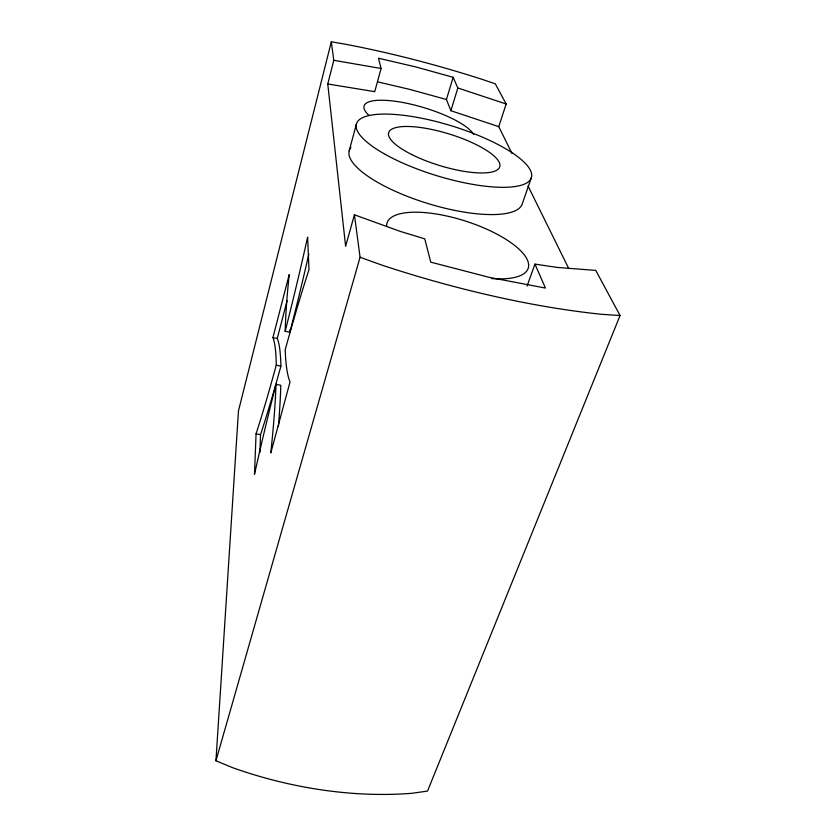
<?xml version="1.0" encoding="UTF-8"?>
<svg xmlns="http://www.w3.org/2000/svg" width="836" height="836" viewBox="0 0 836 836"><rect width="100%" height="100%" fill="white"/><g stroke="black" fill="none" stroke-linecap="round" stroke-linejoin="round"><path stroke-width="1.25" d="M259.933 452.401L260.519 434.678A292.778 25.404 -77.8 0 0 276.622 381.509L280.906 366.158A335.393 31.141 -79.7 0 0 277.249 338.496L287.082 300.741M308.818 254.165A292.778 25.404 -77.8 0 1 294.397 314.482L289.914 332.237L285.191 331.244A470.553 54.842 -76.1 0 1 289.204 274.595L272.923 337.587A335.623 30.033 -79.6 0 1 276.256 365.207L272.003 380.568A292.955 24.505 -77.8 0 1 256.067 433.821L254.499 474.305A550.067 82.356 -80.2 0 1 271.606 401.813L276.016 384.33L280.802 385.291A335.393 31.141 -79.7 0 1 278.409 426.538M527.056 286.058L534.967 264.124L557.173 267.416L595.765 270.404L620.061 315.538L427.52 791.096L411.74 793.301A292.057 179.667 17.1 0 1 233.025 767.835L215.939 760.791L238.469 410.863L331.317 41.8L344.453 44.047A354.213 103.695 17.1 0 1 481.944 79.295L495.299 83.819L506.167 103.988L498.768 126.654L511.966 153.416M285.191 331.244L289.653 313.469A292.955 24.505 -77.8 0 0 307.617 237.142L308.986 269.673A550.067 82.356 -80.2 0 0 289.81 333.219L285.212 349.678A470.553 54.842 -76.1 0 0 290.029 381.979L270.812 452.872A335.623 30.033 -79.6 0 0 276.016 384.33M534.967 264.124L545.448 288.054L489.363 277.385L430.739 262.149L424.761 238.856L400.193 231.384L354.412 214.789L345.623 246.275L327.764 83.976L333.783 60.297L331.317 41.8M349.218 150.783L356.429 124.01M498.768 126.654L450.886 110.718L457.835 87.989L453.154 77.299L415.701 66.911L378.447 58.206L381.08 68.489L374.737 91.667L327.764 83.976M215.939 760.791L360.076 257.279L354.412 214.789M450.886 110.718L446.434 99.505L453.154 77.299M531.466 177.336L522.395 203.503A90.518 27.536 17.1 0 1 422.901 201.946A90.518 27.536 17.1 0 1 350.901 147.544M620.061 315.538L601.826 314.315A354.213 103.695 17.1 0 1 382.042 265.158L360.076 257.279M333.783 60.297L381.08 68.489M256.067 433.821L260.519 434.678M276.256 365.207L280.906 366.158M272.923 337.587L277.249 338.496M377.976 81.959L409.285 89.285L446.434 99.505M457.835 87.989L506.167 103.988M528.038 186.01L568.793 268.628M369.146 115.525A57.632 15.56 16.7 0 1 402.106 102.368A57.632 15.56 16.7 0 1 473.636 134.45M386.671 226.65A74.111 25.707 17.8 0 1 444.355 215.489A74.111 25.707 17.8 0 1 524.485 255.116A74.111 25.707 17.8 0 1 491.672 278.576M289.914 332.237A470.083 56.817 -76 0 1 289.967 329.739M411.667 154.514A58.092 16.48 17.1 0 0 499.698 167.012A58.092 16.48 17.1 0 0 421.365 127.626A58.092 16.48 17.1 0 0 411.667 154.514M385.291 154.399A91.49 25.989 17.1 0 0 529.825 180.409A91.49 25.989 17.1 0 0 416.704 117.301A91.49 25.989 17.1 0 0 385.291 154.399"/></g></svg>
